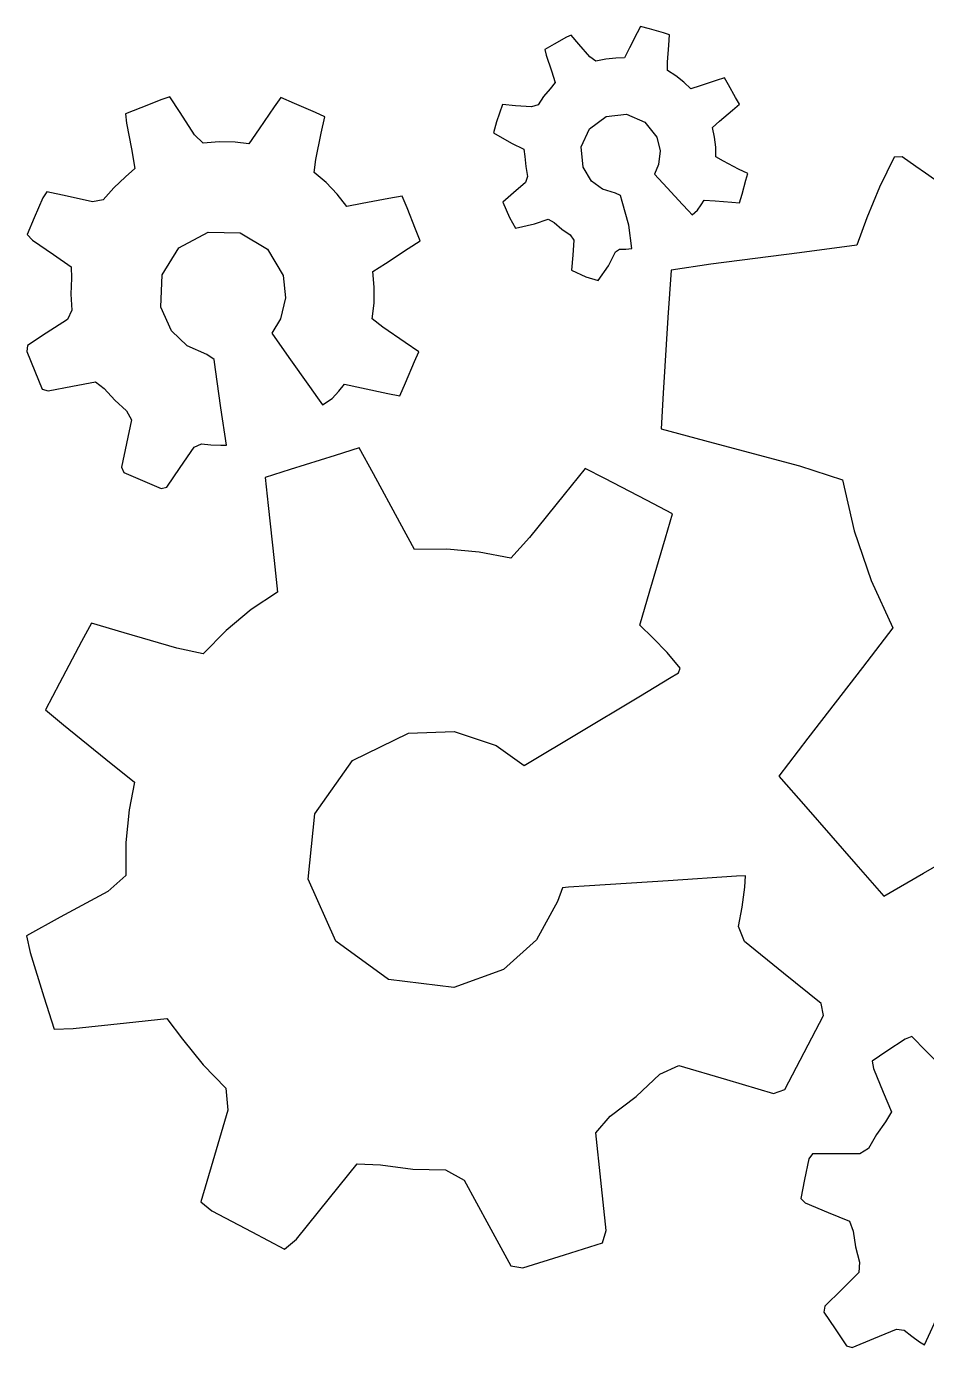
# Model space of a CAD drawing. Header units: metres. Extents: x 1284 to 1630, y 1792 to 2073.
# Drawn here: x 1430.44 to 1435.77, y 1864.73 to 1872.54 of the extents above; entities that cross this region are included whole.
import ezdxf

# ---------------------------------------------------------------- set-up
doc = ezdxf.new("R2010")
doc.units = ezdxf.units.M

msp = doc.modelspace()

# ---------------------------------------------------------------- linework, layer by layer
at = {"layer": 'COMPONENT0'}
for p, q in [((1434.0734, 1872.5421, 0.0007), (1434.0533, 1872.5044, 0.0007)), ((1434.1265, 1872.5272, 0.0007), (1434.0734, 1872.5421, 0.0007)), ((1433.635, 1872.4778, 0.0007), (1433.5617, 1872.4366, 0.0007)), ((1433.6637, 1872.491, 0.0007), (1433.635, 1872.4778, 0.0007)), ((1433.7092, 1872.4377, 0.0007), (1433.6637, 1872.491, 0.0007)), ((1434.0533, 1872.5044, 0.0007), (1434.0083, 1872.4158, 0.0007)), ((1434.2085, 1872.5041, 0.0007), (1434.1265, 1872.5272, 0.0007)), ((1434.2453, 1872.4931, 0.0007), (1434.2085, 1872.5041, 0.0007)), ((1434.2404, 1872.4309, 0.0007), (1434.2453, 1872.4931, 0.0007)), ((1433.5617, 1872.4366, 0.0007), (1433.5079, 1872.4064, 0.0007)), ((1433.5079, 1872.4064, 0.0007), (1433.5161, 1872.3725, 0.0007)), ((1433.7731, 1872.3629, 0.0007), (1433.7092, 1872.4377, 0.0007)), ((1434.0083, 1872.4158, 0.0007), (1433.9782, 1872.3566, 0.0007)), ((1434.2326, 1872.3312, 0.0007), (1434.2404, 1872.4309, 0.0007)), ((1433.5161, 1872.3725, 0.0007), (1433.5464, 1872.2797, 0.0007)), ((1433.8083, 1872.3367, 0.0007), (1433.7731, 1872.3629, 0.0007)), ((1433.8675, 1872.3491, 0.0007), (1433.8083, 1872.3367, 0.0007)), ((1433.9271, 1872.3552, 0.0007), (1433.8675, 1872.3491, 0.0007)), ((1433.9782, 1872.3566, 0.0007), (1433.9271, 1872.3552, 0.0007)), ((1434.2328, 1872.2823, 0.0007), (1434.2326, 1872.3312, 0.0007)), ((1433.5464, 1872.2797, 0.0007), (1433.5693, 1872.2096, 0.0007)), ((1434.2829, 1872.2505, 0.0007), (1434.2328, 1872.2823, 0.0007)), ((1434.3295, 1872.2133, 0.0007), (1434.2829, 1872.2505, 0.0007)), ((1434.5704, 1872.2385, 0.0007), (1434.5214, 1872.2225, 0.0007)), ((1434.5939, 1872.1967, 0.0007), (1434.5704, 1872.2385, 0.0007)), ((1433.5385, 1872.1735, 0.0007), (1433.5002, 1872.1273, 0.0007)), ((1433.5693, 1872.2096, 0.0007), (1433.5385, 1872.1735, 0.0007)), ((1434.3705, 1872.1732, 0.0007), (1434.3295, 1872.2133, 0.0007)), ((1434.4259, 1872.1913, 0.0007), (1434.3705, 1872.1732, 0.0007)), ((1434.5214, 1872.2225, 0.0007), (1434.4259, 1872.1913, 0.0007)), ((1434.6359, 1872.1219, 0.0007), (1434.5939, 1872.1967, 0.0007)), ((1431.242, 1872.111, 0.0007), (1431.1181, 1872.0615, 0.0007)), ((1431.29, 1872.1258, 0.0007), (1431.242, 1872.111, 0.0007)), ((1431.3506, 1872.0324, 0.0007), (1431.29, 1872.1258, 0.0007)), ((1431.9453, 1872.1209, 0.0007), (1431.9058, 1872.0658, 0.0007)), ((1432.0257, 1872.0864, 0.0007), (1431.9453, 1872.1209, 0.0007)), ((1432.1501, 1872.0331, 0.0007), (1432.0257, 1872.0864, 0.0007)), ((1433.2559, 1872.0795, 0.0007), (1433.2214, 1871.9774, 0.0007)), ((1433.3328, 1872.0735, 0.0007), (1433.2559, 1872.0795, 0.0007)), ((1433.4289, 1872.0659, 0.0007), (1433.3328, 1872.0735, 0.0007)), ((1433.4673, 1872.0777, 0.0007), (1433.4289, 1872.0659, 0.0007)), ((1433.5002, 1872.1273, 0.0007), (1433.4673, 1872.0777, 0.0007)), ((1434.6174, 1872.0468, 0.0007), (1434.6584, 1872.0819, 0.0007)), ((1434.6584, 1872.0819, 0.0007), (1434.6359, 1872.1219, 0.0007)), ((1431.1181, 1872.0615, 0.0007), (1431.0273, 1872.0252, 0.0007)), ((1431.0273, 1872.0252, 0.0007), (1431.0331, 1871.9701, 0.0007)), ((1431.4357, 1871.9013, 0.0007), (1431.3506, 1872.0324, 0.0007)), ((1431.9058, 1872.0658, 0.0007), (1431.8167, 1871.9358, 0.0007)), ((1432.2056, 1872.0081, 0.0007), (1432.1501, 1872.0331, 0.0007)), ((1432.185, 1871.9112, 0.0007), (1432.2056, 1872.0081, 0.0007)), ((1433.7707, 1871.9376, 0.0007), (1433.8706, 1872.0103, 0.0007)), ((1433.8706, 1872.0103, 0.0007), (1433.9901, 1872.023, 0.0007)), ((1433.9901, 1872.023, 0.0007), (1434.099, 1871.976, 0.0007)), ((1434.5409, 1871.9813, 0.0007), (1434.6174, 1872.0468, 0.0007)), ((1431.0331, 1871.9701, 0.0007), (1431.0615, 1871.8178, 0.0007)), ((1431.8167, 1871.9358, 0.0007), (1431.7571, 1871.8489, 0.0007)), ((1433.2214, 1871.9774, 0.0007), (1433.2032, 1871.9125, 0.0007)), ((1433.7223, 1871.8293, 0.0007), (1433.7707, 1871.9376, 0.0007)), ((1434.099, 1871.976, 0.0007), (1434.169, 1871.8865, 0.0007)), ((1434.4983, 1871.9448, 0.0007), (1434.5409, 1871.9813, 0.0007)), ((1434.5112, 1871.8878, 0.0007), (1434.4983, 1871.9448, 0.0007)), ((1431.4855, 1871.8528, 0.0007), (1431.4357, 1871.9013, 0.0007)), ((1431.5812, 1871.8601, 0.0007), (1431.4855, 1871.8528, 0.0007)), ((1431.6762, 1871.8572, 0.0007), (1431.5812, 1871.8601, 0.0007)), ((1431.7571, 1871.8489, 0.0007), (1431.6762, 1871.8572, 0.0007)), ((1432.1519, 1871.7561, 0.0007), (1432.185, 1871.9112, 0.0007)), ((1433.2032, 1871.9125, 0.0007), (1433.3105, 1871.8519, 0.0007)), ((1433.3105, 1871.8519, 0.0007), (1433.3823, 1871.8155, 0.0007)), ((1434.169, 1871.8865, 0.0007), (1434.189, 1871.8059, 0.0007)), ((1434.5183, 1871.8289, 0.0007), (1434.5112, 1871.8878, 0.0007)), ((1431.0615, 1871.8178, 0.0007), (1431.083, 1871.7027, 0.0007)), ((1433.3823, 1871.8155, 0.0007), (1433.3891, 1871.7736, 0.0007)), ((1433.3891, 1871.7736, 0.0007), (1433.394, 1871.7144, 0.0007)), ((1433.7332, 1871.7098, 0.0007), (1433.7223, 1871.8293, 0.0007)), ((1434.189, 1871.8059, 0.0007), (1434.1802, 1871.7256, 0.0007)), ((1434.5192, 1871.7701, 0.0007), (1434.5183, 1871.8289, 0.0007)), ((1434.5632, 1871.7447, 0.0007), (1434.5192, 1871.7701, 0.0007)), ((1435.5733, 1871.7691, 0.0007), (1435.4867, 1871.5923, 0.0007)), ((1435.6207, 1871.7718, 0.0007), (1435.5733, 1871.7691, 0.0007)), ((1435.7024, 1871.7143, 0.0007), (1435.6207, 1871.7718, 0.0007)), ((1431.083, 1871.7027, 0.0007), (1431.0268, 1871.6525, 0.0007)), ((1432.1421, 1871.6791, 0.0007), (1432.1519, 1871.7561, 0.0007)), ((1433.394, 1871.7144, 0.0007), (1433.4053, 1871.6555, 0.0007)), ((1433.7841, 1871.628, 0.0007), (1433.7332, 1871.7098, 0.0007)), ((1434.1802, 1871.7256, 0.0007), (1434.1552, 1871.6681, 0.0007)), ((1434.6532, 1871.6991, 0.0007), (1434.5632, 1871.7447, 0.0007)), ((1434.7074, 1871.6716, 0.0007), (1434.6532, 1871.6991, 0.0007)), ((1435.7587, 1871.6747, 0.0007), (1435.7024, 1871.7143, 0.0007)), ((1431.0268, 1871.6525, 0.0007), (1430.957, 1871.5877, 0.0007)), ((1432.2141, 1871.6185, 0.0007), (1432.1421, 1871.6791, 0.0007)), ((1432.2798, 1871.5502, 0.0007), (1432.2141, 1871.6185, 0.0007)), ((1433.3935, 1871.6184, 0.0007), (1433.3222, 1871.5575, 0.0007)), ((1433.4053, 1871.6555, 0.0007), (1433.3935, 1871.6184, 0.0007)), ((1433.8492, 1871.5802, 0.0007), (1433.7841, 1871.628, 0.0007)), ((1434.1552, 1871.6681, 0.0007), (1434.2306, 1871.5869, 0.0007)), ((1434.6737, 1871.5505, 0.0007), (1434.6969, 1871.6328, 0.0007)), ((1434.6969, 1871.6328, 0.0007), (1434.7074, 1871.6716, 0.0007)), ((1435.9818, 1871.5176, 0.0007), (1435.7587, 1871.6747, 0.0007)), ((1430.5382, 1871.5295, 0.0007), (1430.4869, 1871.4099, 0.0007)), ((1430.5625, 1871.5632, 0.0007), (1430.5382, 1871.5295, 0.0007)), ((1430.6822, 1871.5377, 0.0007), (1430.5625, 1871.5632, 0.0007)), ((1430.832, 1871.5059, 0.0007), (1430.6822, 1871.5377, 0.0007)), ((1430.957, 1871.5877, 0.0007), (1430.8949, 1871.5165, 0.0007)), ((1432.336, 1871.4784, 0.0007), (1432.2798, 1871.5502, 0.0007)), ((1432.6642, 1871.5395, 0.0007), (1432.5838, 1871.5246, 0.0007)), ((1432.6923, 1871.469, 0.0007), (1432.6642, 1871.5395, 0.0007)), ((1433.3222, 1871.5575, 0.0007), (1433.2586, 1871.5032, 0.0007)), ((1433.9254, 1871.5572, 0.0007), (1433.8492, 1871.5802, 0.0007)), ((1433.9548, 1871.5431, 0.0007), (1433.9254, 1871.5572, 0.0007)), ((1433.9652, 1871.5062, 0.0007), (1433.9548, 1871.5431, 0.0007)), ((1434.2306, 1871.5869, 0.0007), (1434.321, 1871.4896, 0.0007)), ((1434.6593, 1871.4992, 0.0007), (1434.6737, 1871.5505, 0.0007)), ((1435.4867, 1871.5923, 0.0007), (1435.4124, 1871.4109, 0.0007)), ((1430.8949, 1871.5165, 0.0007), (1430.832, 1871.5059, 0.0007)), ((1432.427, 1871.4953, 0.0007), (1432.336, 1871.4784, 0.0007)), ((1432.5838, 1871.5246, 0.0007), (1432.427, 1871.4953, 0.0007)), ((1432.7428, 1871.3426, 0.0007), (1432.6923, 1871.469, 0.0007)), ((1433.2586, 1871.5032, 0.0007), (1433.2987, 1871.4116, 0.0007)), ((1434.0042, 1871.3679, 0.0007), (1433.9652, 1871.5062, 0.0007)), ((1434.321, 1871.4896, 0.0007), (1434.3564, 1871.4515, 0.0007)), ((1434.3564, 1871.4515, 0.0007), (1434.3783, 1871.4282, 0.0007)), ((1434.3783, 1871.4282, 0.0007), (1434.4103, 1871.4564, 0.0007)), ((1434.4103, 1871.4564, 0.0007), (1434.4313, 1871.4872, 0.0007)), ((1434.4313, 1871.4872, 0.0007), (1434.449, 1871.5151, 0.0007)), ((1434.449, 1871.5151, 0.0007), (1434.5138, 1871.51, 0.0007)), ((1434.5138, 1871.51, 0.0007), (1434.6142, 1871.5021, 0.0007)), ((1434.6142, 1871.5021, 0.0007), (1434.6593, 1871.4992, 0.0007)), ((1430.4869, 1871.4099, 0.0007), (1430.4448, 1871.3116, 0.0007)), ((1433.2987, 1871.4116, 0.0007), (1433.3342, 1871.3485, 0.0007)), ((1433.3342, 1871.3485, 0.0007), (1433.4456, 1871.3749, 0.0007)), ((1433.4456, 1871.3749, 0.0007), (1433.5279, 1871.4018, 0.0007)), ((1433.5279, 1871.4018, 0.0007), (1433.563, 1871.3823, 0.0007)), ((1433.563, 1871.3823, 0.0007), (1433.6081, 1871.3435, 0.0007)), ((1435.4124, 1871.4109, 0.0007), (1435.352, 1871.2485, 0.0007)), ((1430.4448, 1871.3116, 0.0007), (1430.4762, 1871.2792, 0.0007)), ((1431.3429, 1871.2329, 0.0007), (1431.5154, 1871.3265, 0.0007)), ((1431.5154, 1871.3265, 0.0007), (1431.7061, 1871.3214, 0.0007)), ((1431.7061, 1871.3214, 0.0007), (1431.8676, 1871.2249, 0.0007)), ((1432.7698, 1871.2749, 0.0007), (1432.7428, 1871.3426, 0.0007)), ((1433.6081, 1871.3435, 0.0007), (1433.6565, 1871.31, 0.0007)), ((1433.6565, 1871.31, 0.0007), (1433.6792, 1871.2791, 0.0007)), ((1434.0216, 1871.2292, 0.0007), (1434.0042, 1871.3679, 0.0007)), ((1430.4762, 1871.2792, 0.0007), (1430.6011, 1871.1937, 0.0007)), ((1431.2442, 1871.0726, 0.0007), (1431.3429, 1871.2329, 0.0007)), ((1431.8676, 1871.2249, 0.0007), (1431.9591, 1871.0693, 0.0007)), ((1432.564, 1871.1413, 0.0007), (1432.6981, 1871.2284, 0.0007)), ((1432.6981, 1871.2284, 0.0007), (1432.7698, 1871.2749, 0.0007)), ((1433.6792, 1871.2791, 0.0007), (1433.6722, 1871.1891, 0.0007)), ((1433.9245, 1871.2091, 0.0007), (1433.9492, 1871.2252, 0.0007)), ((1433.9492, 1871.2252, 0.0007), (1433.9854, 1871.226, 0.0007)), ((1433.9854, 1871.226, 0.0007), (1434.0216, 1871.2292, 0.0007)), ((1435.352, 1871.2485, 0.0007), (1435.0132, 1871.2041, 0.0007)), ((1430.6011, 1871.1937, 0.0007), (1430.7065, 1871.1214, 0.0007)), ((1432.4893, 1871.0928, 0.0007), (1432.564, 1871.1413, 0.0007)), ((1433.6722, 1871.1891, 0.0007), (1433.6652, 1871.1002, 0.0007)), ((1433.8831, 1871.1274, 0.0007), (1433.9245, 1871.2091, 0.0007)), ((1434.4891, 1871.1356, 0.0007), (1434.2541, 1871.1018, 0.0007)), ((1435.0132, 1871.2041, 0.0007), (1434.4891, 1871.1356, 0.0007)), ((1430.7065, 1871.1214, 0.0007), (1430.7085, 1871.0541, 0.0007)), ((1431.2367, 1870.8822, 0.0007), (1431.2442, 1871.0726, 0.0007)), ((1431.9591, 1871.0693, 0.0007), (1431.9738, 1870.9384, 0.0007)), ((1432.4979, 1871.0003, 0.0007), (1432.4893, 1871.0928, 0.0007)), ((1433.6652, 1871.1002, 0.0007), (1433.7494, 1871.0608, 0.0007)), ((1433.7494, 1871.0608, 0.0007), (1433.8231, 1871.0401, 0.0007)), ((1433.8231, 1871.0401, 0.0007), (1433.8831, 1871.1274, 0.0007)), ((1434.2541, 1871.1018, 0.0007), (1434.2357, 1870.8221, 0.0007)), ((1430.7085, 1871.0541, 0.0007), (1430.7039, 1870.96, 0.0007)), ((1432.4968, 1870.9061, 0.0007), (1432.4979, 1871.0003, 0.0007)), ((1430.7039, 1870.96, 0.0007), (1430.7093, 1870.865, 0.0007)), ((1431.9738, 1870.9384, 0.0007), (1431.9433, 1870.8139, 0.0007)), ((1432.4859, 1870.8132, 0.0007), (1432.4968, 1870.9061, 0.0007)), ((1430.7093, 1870.865, 0.0007), (1430.683, 1870.8092, 0.0007)), ((1431.2997, 1870.7429, 0.0007), (1431.2367, 1870.8822, 0.0007)), ((1430.683, 1870.8092, 0.0007), (1430.5581, 1870.7281, 0.0007)), ((1431.9433, 1870.8139, 0.0007), (1431.8919, 1870.7286, 0.0007)), ((1432.5499, 1870.7642, 0.0007), (1432.4859, 1870.8132, 0.0007)), ((1432.6818, 1870.6736, 0.0007), (1432.5499, 1870.7642, 0.0007)), ((1434.2357, 1870.8221, 0.0007), (1434.2063, 1870.3742, 0.0007)), ((1430.5581, 1870.7281, 0.0007), (1430.4468, 1870.6559, 0.0007)), ((1431.3919, 1870.654, 0.0007), (1431.2997, 1870.7429, 0.0007)), ((1431.8919, 1870.7286, 0.0007), (1431.9937, 1870.5853, 0.0007)), ((1432.7613, 1870.619, 0.0007), (1432.6818, 1870.6736, 0.0007)), ((1430.4468, 1870.6559, 0.0007), (1430.4442, 1870.6201, 0.0007)), ((1430.4442, 1870.6201, 0.0007), (1430.4908, 1870.5034, 0.0007)), ((1431.5071, 1870.6019, 0.0007), (1431.3919, 1870.654, 0.0007)), ((1431.5507, 1870.5736, 0.0007), (1431.5071, 1870.6019, 0.0007)), ((1432.7368, 1870.5602, 0.0007), (1432.7613, 1870.619, 0.0007)), ((1431.5594, 1870.5132, 0.0007), (1431.5507, 1870.5736, 0.0007)), ((1431.5918, 1870.2875, 0.0007), (1431.5594, 1870.5132, 0.0007)), ((1431.9937, 1870.5853, 0.0007), (1432.1158, 1870.4134, 0.0007)), ((1432.6833, 1870.4356, 0.0007), (1432.7368, 1870.5602, 0.0007)), ((1430.4908, 1870.5034, 0.0007), (1430.5334, 1870.3967, 0.0007)), ((1430.7143, 1870.4153, 0.0007), (1430.8493, 1870.4405, 0.0007)), ((1430.8493, 1870.4405, 0.0007), (1430.9005, 1870.4023, 0.0007)), ((1432.6499, 1870.3578, 0.0007), (1432.6833, 1870.4356, 0.0007)), ((1430.5334, 1870.3967, 0.0007), (1430.5703, 1870.3884, 0.0007)), ((1430.5703, 1870.3884, 0.0007), (1430.7143, 1870.4153, 0.0007)), ((1430.9005, 1870.4023, 0.0007), (1430.9633, 1870.3318, 0.0007)), ((1432.1158, 1870.4134, 0.0007), (1432.1635, 1870.3461, 0.0007)), ((1432.2492, 1870.3422, 0.0007), (1432.2887, 1870.3864, 0.0007)), ((1432.2887, 1870.3864, 0.0007), (1432.3224, 1870.4266, 0.0007)), ((1432.3224, 1870.4266, 0.0007), (1432.4233, 1870.4051, 0.0007)), ((1432.4233, 1870.4051, 0.0007), (1432.5795, 1870.3719, 0.0007)), ((1432.5795, 1870.3719, 0.0007), (1432.6499, 1870.3578, 0.0007)), ((1434.2063, 1870.3742, 0.0007), (1434.1944, 1870.1636, 0.0007)), ((1430.9633, 1870.3318, 0.0007), (1431.0326, 1870.2689, 0.0007)), ((1431.6237, 1870.0662, 0.0007), (1431.5918, 1870.2875, 0.0007)), ((1432.1635, 1870.3461, 0.0007), (1432.1929, 1870.3046, 0.0007)), ((1432.1929, 1870.3046, 0.0007), (1432.2492, 1870.3422, 0.0007)), ((1431.062, 1870.2155, 0.0007), (1431.0321, 1870.0754, 0.0007)), ((1431.0326, 1870.2689, 0.0007), (1431.062, 1870.2155, 0.0007)), ((1434.1944, 1870.1636, 0.0007), (1434.5027, 1870.0812, 0.0007)), ((1431.0321, 1870.0754, 0.0007), (1431.0027, 1869.9371, 0.0007)), ((1431.3512, 1869.9345, 0.0007), (1431.4334, 1870.0545, 0.0007)), ((1431.4334, 1870.0545, 0.0007), (1431.4755, 1870.0747, 0.0007)), ((1431.4755, 1870.0747, 0.0007), (1431.5326, 1870.0684, 0.0007)), ((1431.5326, 1870.0684, 0.0007), (1431.5903, 1870.0658, 0.0007)), ((1431.5903, 1870.0658, 0.0007), (1431.6237, 1870.0662, 0.0007)), ((1432.41, 1870.05, 0.0007), (1432.2678, 1870.0056, 0.0007)), ((1432.4936, 1869.8964, 0.0007), (1432.41, 1870.05, 0.0007)), ((1434.5027, 1870.0812, 0.0007), (1435.0144, 1869.9444, 0.0007)), ((1432.2678, 1870.0056, 0.0007), (1432.0019, 1869.9225, 0.0007)), ((1431.0027, 1869.9371, 0.0007), (1431.0166, 1869.9049, 0.0007)), ((1431.0166, 1869.9049, 0.0007), (1431.1269, 1869.8576, 0.0007)), ((1431.2721, 1869.819, 0.0007), (1431.3512, 1869.9345, 0.0007)), ((1432.0019, 1869.9225, 0.0007), (1431.8536, 1869.8761, 0.0007)), ((1432.6499, 1869.6091, 0.0007), (1432.4936, 1869.8964, 0.0007)), ((1433.7461, 1869.9291, 0.0007), (1433.6223, 1869.7755, 0.0007)), ((1433.8621, 1869.8697, 0.0007), (1433.7461, 1869.9291, 0.0007)), ((1435.0144, 1869.9444, 0.0007), (1435.268, 1869.8621, 0.0007)), ((1431.1269, 1869.8576, 0.0007), (1431.2385, 1869.8096, 0.0007)), ((1431.2385, 1869.8096, 0.0007), (1431.2721, 1869.819, 0.0007)), ((1431.8536, 1869.8761, 0.0007), (1431.8714, 1869.7099, 0.0007)), ((1434.1079, 1869.7409, 0.0007), (1433.8621, 1869.8697, 0.0007)), ((1435.268, 1869.8621, 0.0007), (1435.3364, 1869.5605, 0.0007)), ((1433.6223, 1869.7755, 0.0007), (1433.4167, 1869.5205, 0.0007)), ((1434.2614, 1869.6605, 0.0007), (1434.1079, 1869.7409, 0.0007)), ((1431.8714, 1869.7099, 0.0007), (1431.9063, 1869.3855, 0.0007)), ((1434.2216, 1869.5191, 0.0007), (1434.2614, 1869.6605, 0.0007)), ((1432.737, 1869.4489, 0.0007), (1432.6499, 1869.6091, 0.0007)), ((1433.4167, 1869.5205, 0.0007), (1433.3066, 1869.3977, 0.0007)), ((1434.129, 1869.2056, 0.0007), (1434.2216, 1869.5191, 0.0007)), ((1435.3364, 1869.5605, 0.0007), (1435.4369, 1869.2655, 0.0007)), ((1432.927, 1869.4518, 0.0007), (1432.737, 1869.4489, 0.0007)), ((1433.119, 1869.4346, 0.0007), (1432.927, 1869.4518, 0.0007)), ((1433.3066, 1869.3977, 0.0007), (1433.119, 1869.4346, 0.0007)), ((1431.9063, 1869.3855, 0.0007), (1431.9265, 1869.1974, 0.0007)), ((1435.4369, 1869.2655, 0.0007), (1435.5656, 1868.9864, 0.0007)), ((1431.9265, 1869.1974, 0.0007), (1431.7712, 1869.0941, 0.0007)), ((1434.0692, 1869.003, 0.0007), (1434.129, 1869.2056, 0.0007)), ((1431.7712, 1869.0941, 0.0007), (1431.6214, 1868.9708, 0.0007)), ((1430.8257, 1869.0149, 0.0007), (1430.766, 1868.9055, 0.0007)), ((1431.02, 1868.9575, 0.0007), (1430.8257, 1869.0149, 0.0007)), ((1431.3311, 1868.8657, 0.0007), (1431.02, 1868.9575, 0.0007)), ((1431.6214, 1868.9708, 0.0007), (1431.4866, 1868.8334, 0.0007)), ((1434.146, 1868.9281, 0.0007), (1434.0692, 1869.003, 0.0007)), ((1435.5656, 1868.9864, 0.0007), (1435.386, 1868.7526, 0.0007)), ((1430.766, 1868.9055, 0.0007), (1430.6375, 1868.6602, 0.0007)), ((1434.2299, 1868.8407, 0.0007), (1434.146, 1868.9281, 0.0007)), ((1431.4866, 1868.8334, 0.0007), (1431.3311, 1868.8657, 0.0007)), ((1434.308, 1868.7474, 0.0007), (1434.2299, 1868.8407, 0.0007)), ((1434.2448, 1868.6882, 0.0007), (1434.2977, 1868.72, 0.0007)), ((1434.2977, 1868.72, 0.0007), (1434.308, 1868.7474, 0.0007)), ((1435.386, 1868.7526, 0.0007), (1435.0638, 1868.3334, 0.0007)), ((1430.6375, 1868.6602, 0.0007), (1430.5545, 1868.5017, 0.0007)), ((1434.0637, 1868.5795, 0.0007), (1434.2084, 1868.6663, 0.0007)), ((1434.2084, 1868.6663, 0.0007), (1434.2448, 1868.6882, 0.0007)), ((1433.6938, 1868.3578, 0.0007), (1434.0637, 1868.5795, 0.0007)), ((1430.5545, 1868.5017, 0.0007), (1430.6605, 1868.4126, 0.0007)), ((1430.6605, 1868.4126, 0.0007), (1430.9116, 1868.2102, 0.0007)), ((1432.3696, 1868.2019, 0.0007), (1432.7013, 1868.3641, 0.0007)), ((1432.7013, 1868.3641, 0.0007), (1432.9704, 1868.3732, 0.0007)), ((1432.9704, 1868.3732, 0.0007), (1433.2196, 1868.2913, 0.0007)), ((1433.4145, 1868.1904, 0.0007), (1433.6938, 1868.3578, 0.0007)), ((1435.0638, 1868.3334, 0.0007), (1434.8914, 1868.1091, 0.0007)), ((1433.2196, 1868.2913, 0.0007), (1433.3857, 1868.173, 0.0007)), ((1430.9116, 1868.2102, 0.0007), (1431.0794, 1868.075, 0.0007)), ((1432.1471, 1867.8877, 0.0007), (1432.3696, 1868.2019, 0.0007)), ((1433.3857, 1868.173, 0.0007), (1433.4145, 1868.1904, 0.0007)), ((1434.8914, 1868.1091, 0.0007), (1435.0503, 1867.9279, 0.0007)), ((1431.0794, 1868.075, 0.0007), (1431.0495, 1867.9114, 0.0007)), ((1431.0495, 1867.9114, 0.0007), (1431.0286, 1867.7183, 0.0007)), ((1432.1066, 1867.4997, 0.0007), (1432.1471, 1867.8877, 0.0007)), ((1435.0503, 1867.9279, 0.0007), (1435.3472, 1867.5893, 0.0007)), ((1435.747, 1867.5357, 0.0007), (1436.2037, 1867.7999, 0.0007)), ((1431.0286, 1867.7183, 0.0007), (1431.0284, 1867.5218, 0.0007)), ((1435.3472, 1867.5893, 0.0007), (1435.5128, 1867.4005, 0.0007)), ((1431.0284, 1867.5218, 0.0007), (1430.9215, 1867.4278, 0.0007)), ((1432.2704, 1867.1332, 0.0007), (1432.1066, 1867.4997, 0.0007)), ((1434.2374, 1867.4912, 0.0007), (1433.7719, 1867.4607, 0.0007)), ((1434.6411, 1867.5176, 0.0007), (1434.2374, 1867.4912, 0.0007)), ((1434.6941, 1867.5213, 0.0007), (1434.6411, 1867.5176, 0.0007)), ((1434.6896, 1867.4532, 0.0007), (1434.6941, 1867.5213, 0.0007)), ((1435.5128, 1867.4005, 0.0007), (1435.747, 1867.5357, 0.0007)), ((1430.9215, 1867.4278, 0.0007), (1430.6407, 1867.2751, 0.0007)), ((1433.6117, 1867.4503, 0.0007), (1433.583, 1867.3684, 0.0007)), ((1433.6474, 1867.4525, 0.0007), (1433.6117, 1867.4503, 0.0007)), ((1433.7719, 1867.4607, 0.0007), (1433.6474, 1867.4525, 0.0007)), ((1434.6751, 1867.336, 0.0007), (1434.6896, 1867.4532, 0.0007)), ((1433.583, 1867.3684, 0.0007), (1433.4585, 1867.1415, 0.0007)), ((1434.6532, 1867.2203, 0.0007), (1434.6751, 1867.336, 0.0007)), ((1430.6407, 1867.2751, 0.0007), (1430.4409, 1867.1663, 0.0007)), ((1430.4409, 1867.1663, 0.0007), (1430.4634, 1867.0661, 0.0007)), ((1434.6878, 1867.1312, 0.0007), (1434.6532, 1867.2203, 0.0007)), ((1432.5817, 1866.9065, 0.0007), (1432.2704, 1867.1332, 0.0007)), ((1433.4585, 1867.1415, 0.0007), (1433.2626, 1866.9674, 0.0007)), ((1434.9195, 1866.9447, 0.0007), (1434.6878, 1867.1312, 0.0007)), ((1430.4634, 1867.0661, 0.0007), (1430.5447, 1866.8057, 0.0007)), ((1433.2626, 1866.9674, 0.0007), (1432.9687, 1866.861, 0.0007)), ((1435.1425, 1866.7652, 0.0007), (1434.9195, 1866.9447, 0.0007)), ((1432.9687, 1866.861, 0.0007), (1432.5817, 1866.9065, 0.0007)), ((1430.5447, 1866.8057, 0.0007), (1430.6044, 1866.6147, 0.0007)), ((1435.1564, 1866.6953, 0.0007), (1435.1425, 1866.7652, 0.0007)), ((1435.0411, 1866.4751, 0.0007), (1435.1564, 1866.6953, 0.0007)), ((1430.6044, 1866.6147, 0.0007), (1430.7177, 1866.6178, 0.0007)), ((1430.7177, 1866.6178, 0.0007), (1431.0328, 1866.6516, 0.0007)), ((1431.0328, 1866.6516, 0.0007), (1431.2709, 1866.6772, 0.0007)), ((1431.2709, 1866.6772, 0.0007), (1431.3645, 1866.5548, 0.0007)), ((1431.3645, 1866.5548, 0.0007), (1431.4856, 1866.4021, 0.0007)), ((1435.6387, 1866.5556, 0.0007), (1435.5311, 1866.4837, 0.0007)), ((1435.6771, 1866.5706, 0.0007), (1435.6387, 1866.5556, 0.0007)), ((1435.7633, 1866.4845, 0.0007), (1435.6771, 1866.5706, 0.0007)), ((1434.9271, 1866.2578, 0.0007), (1435.0411, 1866.4751, 0.0007)), ((1435.5311, 1866.4837, 0.0007), (1435.4427, 1866.4245, 0.0007)), ((1435.871, 1866.3769, 0.0007), (1435.7633, 1866.4845, 0.0007)), ((1431.4856, 1866.4021, 0.0007), (1431.621, 1866.2643, 0.0007)), ((1434.187, 1866.348, 0.0007), (1434.3006, 1866.3994, 0.0007)), ((1434.3006, 1866.3994, 0.0007), (1434.5817, 1866.3163, 0.0007)), ((1435.4427, 1866.4245, 0.0007), (1435.4513, 1866.3805, 0.0007)), ((1435.4513, 1866.3805, 0.0007), (1435.5092, 1866.2416, 0.0007)), ((1434.0478, 1866.2167, 0.0007), (1434.187, 1866.348, 0.0007)), ((1434.5817, 1866.3163, 0.0007), (1434.8593, 1866.2344, 0.0007)), ((1431.621, 1866.2643, 0.0007), (1431.6327, 1866.1345, 0.0007)), ((1433.8943, 1866.0997, 0.0007), (1434.0478, 1866.2167, 0.0007)), ((1434.8593, 1866.2344, 0.0007), (1434.9271, 1866.2578, 0.0007)), ((1435.5092, 1866.2416, 0.0007), (1435.5581, 1866.1242, 0.0007)), ((1431.6327, 1866.1345, 0.0007), (1431.544, 1865.8341, 0.0007)), ((1433.8084, 1866.0013, 0.0007), (1433.8943, 1866.0997, 0.0007)), ((1435.5232, 1866.0669, 0.0007), (1435.4685, 1865.9909, 0.0007)), ((1435.5581, 1866.1242, 0.0007), (1435.5232, 1866.0669, 0.0007)), ((1433.8384, 1865.7219, 0.0007), (1433.8084, 1866.0013, 0.0007)), ((1435.4685, 1865.9909, 0.0007), (1435.4216, 1865.9086, 0.0007)), ((1435.4216, 1865.9086, 0.0007), (1435.3695, 1865.8763, 0.0007)), ((1431.544, 1865.8341, 0.0007), (1431.473, 1865.5938, 0.0007)), ((1435.0679, 1865.8478, 0.0007), (1435.0436, 1865.7252, 0.0007)), ((1435.0895, 1865.8763, 0.0007), (1435.0679, 1865.8478, 0.0007)), ((1435.2214, 1865.8763, 0.0007), (1435.0895, 1865.8763, 0.0007)), ((1435.3695, 1865.8763, 0.0007), (1435.2214, 1865.8763, 0.0007)), ((1432.2329, 1865.6139, 0.0007), (1432.3969, 1865.8176, 0.0007)), ((1432.3969, 1865.8176, 0.0007), (1432.5345, 1865.811, 0.0007)), ((1432.5345, 1865.811, 0.0007), (1432.7257, 1865.7868, 0.0007)), ((1432.7257, 1865.7868, 0.0007), (1432.9202, 1865.7829, 0.0007)), ((1432.9202, 1865.7829, 0.0007), (1433.0298, 1865.7204, 0.0007)), ((1433.0298, 1865.7204, 0.0007), (1433.1756, 1865.4527, 0.0007)), ((1433.8704, 1865.424, 0.0007), (1433.8384, 1865.7219, 0.0007)), ((1435.0436, 1865.7252, 0.0007), (1435.0213, 1865.6132, 0.0007)), ((1431.473, 1865.5938, 0.0007), (1431.5379, 1865.539, 0.0007)), ((1432.0386, 1865.3728, 0.0007), (1432.2329, 1865.6139, 0.0007)), ((1435.0213, 1865.6132, 0.0007), (1435.0476, 1865.5862, 0.0007)), ((1431.5379, 1865.539, 0.0007), (1431.7737, 1865.4154, 0.0007)), ((1435.0476, 1865.5862, 0.0007), (1435.1823, 1865.5307, 0.0007)), ((1435.1823, 1865.5307, 0.0007), (1435.3086, 1865.4787, 0.0007)), ((1433.1756, 1865.4527, 0.0007), (1433.3053, 1865.2143, 0.0007)), ((1435.3086, 1865.4787, 0.0007), (1435.3306, 1865.4191, 0.0007)), ((1431.7737, 1865.4154, 0.0007), (1431.9675, 1865.3138, 0.0007)), ((1431.9675, 1865.3138, 0.0007), (1432.0386, 1865.3728, 0.0007)), ((1433.8475, 1865.35, 0.0007), (1433.8704, 1865.424, 0.0007)), ((1435.3306, 1865.4191, 0.0007), (1435.3449, 1865.3263, 0.0007)), ((1433.3779, 1865.2034, 0.0007), (1433.6233, 1865.28, 0.0007)), ((1433.6233, 1865.28, 0.0007), (1433.8475, 1865.35, 0.0007)), ((1435.3449, 1865.3263, 0.0007), (1435.3686, 1865.2363, 0.0007)), ((1433.3053, 1865.2143, 0.0007), (1433.3779, 1865.2034, 0.0007)), ((1435.3686, 1865.2363, 0.0007), (1435.3641, 1865.1759, 0.0007)), ((1435.3641, 1865.1759, 0.0007), (1435.2634, 1865.0751, 0.0007)), ((1435.2634, 1865.0751, 0.0007), (1435.1639, 1864.9756, 0.0007)), ((1435.1639, 1864.9756, 0.0007), (1435.1582, 1864.9412, 0.0007)), ((1435.1582, 1864.9412, 0.0007), (1435.2246, 1864.8421, 0.0007)), ((1435.7521, 1864.7473, 0.0007), (1435.8452, 1864.9493, 0.0007)), ((1435.2246, 1864.8421, 0.0007), (1435.2918, 1864.7416, 0.0007)), ((1435.4533, 1864.7849, 0.0007), (1435.5868, 1864.8405, 0.0007)), ((1435.5868, 1864.8405, 0.0007), (1435.6329, 1864.8346, 0.0007)), ((1435.6329, 1864.8346, 0.0007), (1435.6772, 1864.7984, 0.0007)), ((1435.2918, 1864.7416, 0.0007), (1435.3249, 1864.7314, 0.0007)), ((1435.3249, 1864.7314, 0.0007), (1435.4533, 1864.7849, 0.0007)), ((1435.6772, 1864.7984, 0.0007), (1435.724, 1864.765, 0.0007)), ((1435.724, 1864.765, 0.0007), (1435.7521, 1864.7473, 0.0007))]:
    msp.add_line(p, q, dxfattribs=at)

doc.saveas('drawing.dxf')
